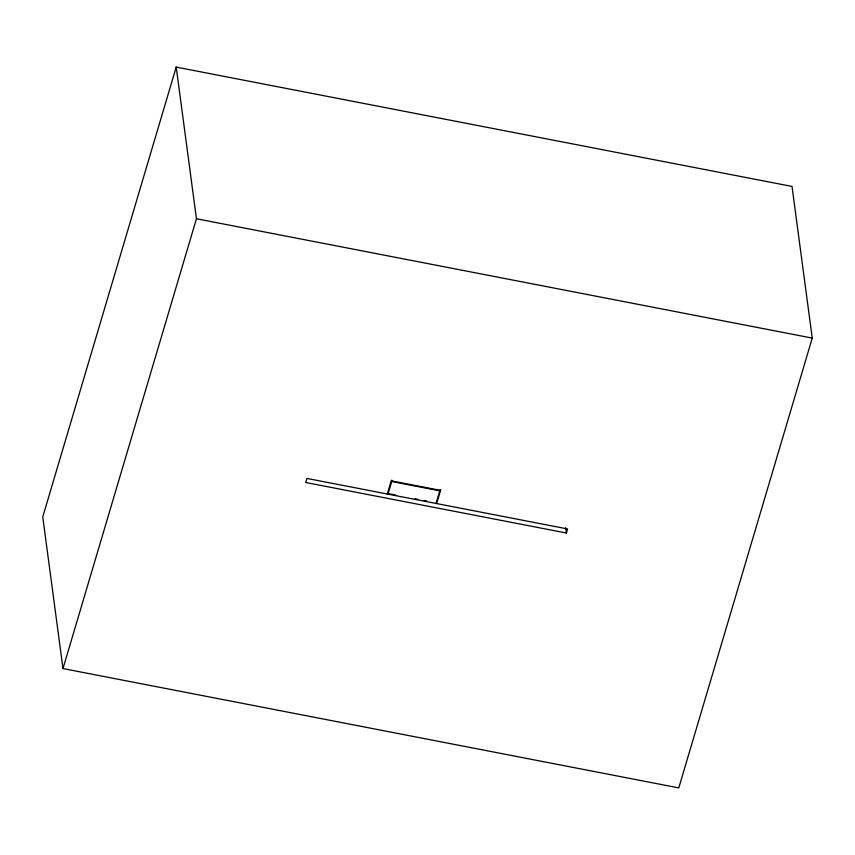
<?xml version="1.0" encoding="UTF-8"?>
<svg xmlns="http://www.w3.org/2000/svg" width="855" height="855" viewBox="0 0 855 855"><rect width="100%" height="100%" fill="white"/><g stroke="black" fill="none" stroke-linecap="round" stroke-linejoin="round"><path stroke-width="1.28" d="M176.216 67.096L42.75 516.901L62.981 668.567L678.785 787.904L812.25 338.099L792.019 186.433L176.216 67.096L196.447 218.762L62.981 668.567M387.304 494.008L391.387 480.275L392.039 480.403L387.967 494.137L387.881 493.506M436.007 503.445L440.079 489.723L440.742 489.84L436.67 503.574M566.384 533.018L567.592 528.946L306.881 478.426L305.673 482.487L566.384 533.018L565.679 527.738M196.447 218.762L812.25 338.099M391.879 480.948L439.919 490.257M391.708 481.525L439.748 490.834M389.185 493.752L395.673 495.013M415.145 498.786L417.742 499.288M424.24 500.549L426.837 501.051"/></g></svg>
